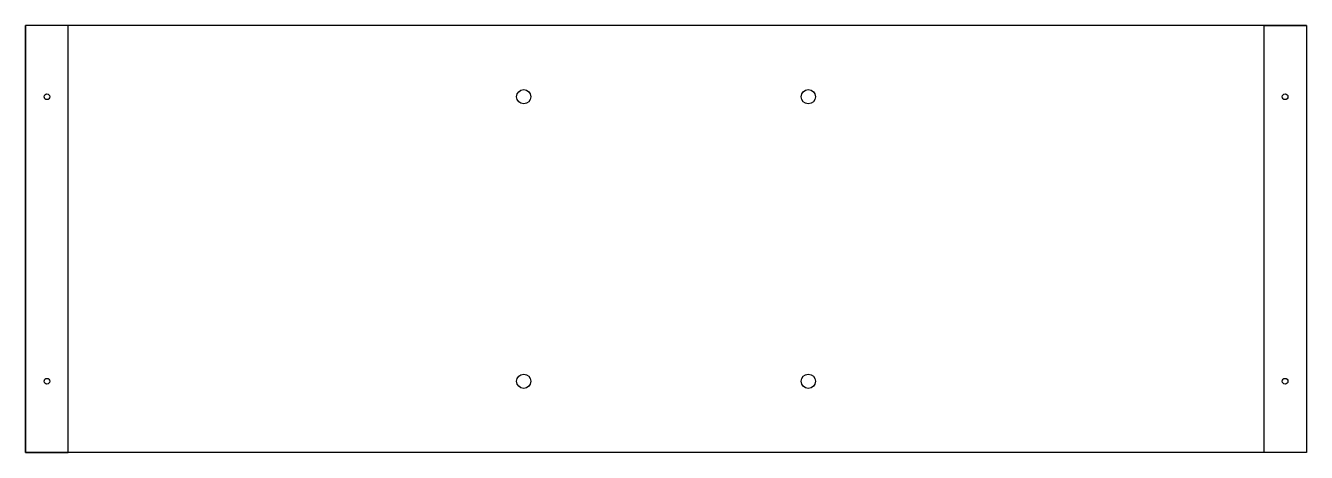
# Model space of a CAD drawing. Header units: millimetres. Extents: x 940 to 1390, y 686 to 836.
import ezdxf

# ---------------------------------------------------------------- set-up
doc = ezdxf.new("R2010")
doc.units = ezdxf.units.MM
doc.layers.add('BLOCK_monitor_bar', color=7, linetype='CONTINUOUS')

msp = doc.modelspace()

# ---------------------------------------------------------------- linework, layer by layer
at = {"layer": 'BLOCK_monitor_bar'}
for p, q in [((940.32, 685.68), (940.32, 835.68)), ((1390.32, 835.68), (940.32, 835.68)), ((940.32, 835.68), (940.32, 685.68)), ((955.32, 835.68), (940.32, 835.68)), ((955.32, 685.68), (955.32, 835.68)), ((1375.32, 835.68), (1390.32, 835.68)), ((1375.32, 835.68), (1375.32, 685.68)), ((1390.32, 835.68), (1390.32, 685.68)), ((1390.32, 835.68), (1390.32, 685.68)), ((1390.32, 685.68), (940.32, 685.68)), ((940.32, 685.68), (955.32, 685.68)), ((1390.32, 685.68), (1375.32, 685.68))]:
    msp.add_line(p, q, dxfattribs=at)
for centre, radius in [((947.82, 810.68), 1), ((1115.32, 810.68), 2.5), ((1215.32, 810.68), 2.5), ((1382.82, 810.68), 1), ((947.82, 710.68), 1), ((1115.32, 710.68), 2.5), ((1215.32, 710.68), 2.5), ((1382.82, 710.68), 1)]:
    msp.add_circle(centre, radius, dxfattribs=at)

doc.saveas('drawing.dxf')
